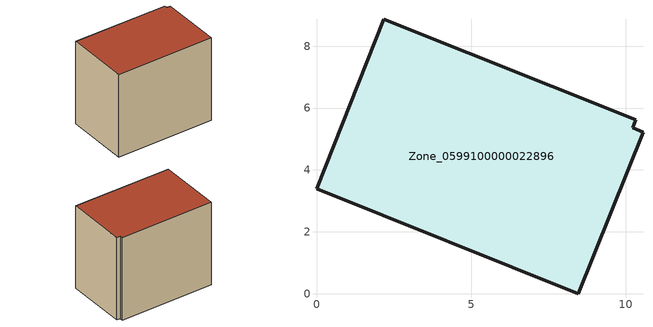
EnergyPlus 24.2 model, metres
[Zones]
Zone_0599100000022896
 floor ground (C_G): 0,3.4 2.18,8.87 10.31,5.62 10.22,5.36 10.55,5.21 8.47,0 z0.29
 wall outside (C_F): 2.18,8.87 0,3.4 8.47,0 10.55,5.21 10.22,5.36 10.31,5.62 2.18,8.87 z0.29:8.2
 roof outside (C_R): 8.47,0 10.55,5.21 10.22,5.36 10.31,5.62 2.18,8.87 0,3.4 z8.2
[BUILDING]
Pand.0599100000022896: North Axis=0; Terrain=City; Loads Convergence Tolerance Value=0.04; Temperature Convergence Tolerance Value=0.4; Solar Distribution=FullExterior; Maximum Number of Warmup Days=25; Minimum Number of Warmup Days=1
[Site:Location]
Rotterdam.The.Hague.AP_ZH_NLD Design_Conditions: Latitude=51.96; Longitude=4.45; Time Zone=1; Elevation=-4.5
[SITE:GROUNDTEMPERATURE:BUILDINGSURFACE]
18, 18, 18, 18, 18, 18, 18, 18, 18, 18, 18, 18
[MATERIAL] Thermal Absorptance=0.9; Solar Absorptance=0.7; Visible Absorptance=0.7
Name | Roughness | Thickness | Conductivity | Density | Specific Heat
G.TI.1975-1991 | MediumSmooth | 0.15 | 0.288461 | 540 | 1210
F.TI.1975-1991 | Rough | 0.3 | 0.230769 | 1920 | 840
R.TI.1975-1991 | MediumRough | 0.2 | 0.153846 | 1500 | 1000
[CONSTRUCTION]
C_G: G.TI.1975-1991
C_F: F.TI.1975-1991
C_R: R.TI.1975-1991
[ZONE]
Zone_0599100000022896: Type=1; Multiplier=1; Ceiling Height=Autocalculate; Volume=Autocalculate; Floor Area=autocalculate; Part of Total Floor Area=Yes
[ZONEINFILTRATION:DESIGNFLOWRATE]
Infil_Zone_0599100000022896: Zone or ZoneList or Space or SpaceList=Zone_0599100000022896; Schedule=AlwaysOn; Design Flow Rate Calculation Method=Flow/Area; Flow Rate per Floor Area=0.003; Constant Term Coefficient=1; Temperature Term Coefficient=0; Velocity Term Coefficient=0; Velocity Squared Term Coefficient=0
[HVACTEMPLATE:ZONE:IDEALLOADSAIRSYSTEM]
Zone_0599100000022896: Maximum Heating Supply Air Temperature=50; Minimum Cooling Supply Air Temperature=13; Maximum Heating Supply Air Humidity Ratio=0.0156; Minimum Cooling Supply Air Humidity Ratio=0.0077; Heating Limit=NoLimit; Cooling Limit=NoLimit; Dehumidification Control Type=ConstantSensibleHeatRatio; Cooling Sensible Heat Ratio=0.7; Dehumidification Setpoint=60; Humidification Control Type=None; Humidification Setpoint=30; Outdoor Air Method=None; Outdoor Air Flow Rate per Person=0.00944; Outdoor Air Flow Rate per Zone Floor Area=0; Outdoor Air Flow Rate per Zone=0; Demand Controlled Ventilation Type=None; Outdoor Air Economizer Type=NoEconomizer; Heat Recovery Type=None; Sensible Heat Recovery Effectiveness=0.7; Latent Heat Recovery Effectiveness=0.65
[ZONECONTROL:THERMOSTAT]
ThermostatControl_Zone_0599100000022896: Zone or ZoneList=Zone_0599100000022896; Control Type Schedule=DualSetpointControlType; Control 1=Thermostat_Zone_0599100000022896; Temperature Difference Between Cutout And Setpoint=0
[THERMOSTATSETPOINT:DUALSETPOINT]
Thermostat_Zone_0599100000022896: Heating Setpoint Temperature Schedule=HeatingSetpoint_Zone_0599100000022896; Cooling Setpoint Temperature Schedule=CoolingSetpoint_Zone_0599100000022896
[SCHEDULE:COMPACT]
HeatingSetpoint_Zone_0599100000022896: Through: 12/31, For: AllDays, Until: 24:00, 21
CoolingSetpoint_Zone_0599100000022896: Through: 12/31, For: AllDays, Until: 24:00, 24
DualSetpointControlType: Through: 12/31, For: AllDays, Until: 24:00, 4
AlwaysOn: Through: 12/31, For: AllDays, Until: 24:00, 1
